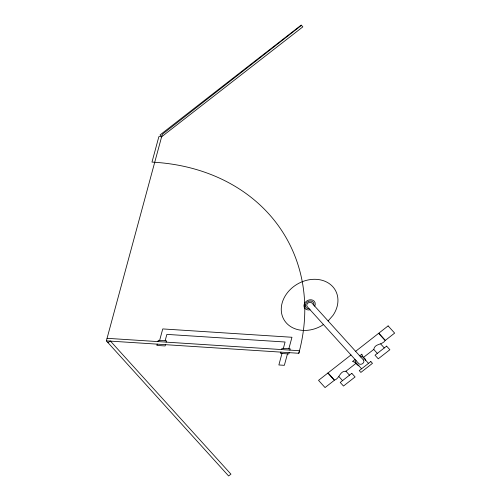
<?xml version="1.0" encoding="UTF-8"?>
<svg xmlns="http://www.w3.org/2000/svg" width="501" height="501" viewBox="0 0 501 501"><rect width="100%" height="100%" fill="white"/><g stroke="black" fill="none" stroke-linecap="round" stroke-linejoin="round"><path stroke-width="0.75" d="M350.976 354.965L328.049 372.919L334.568 380.121C339.684 378.437 339.759 370.765 345.928 371.228L355.973 363.363M365.755 360.332L364.972 358.678L363.501 357.395L373.759 349.441C374.673 343.354 382.369 345.17 385.125 340.548L378.606 333.34L355.616 351.339M107.947 342.703L110.289 340.912L230.948 474.159L228.606 475.95L106.362 340.862L162.299 134.312L301.458 25.388M157.226 344.143L156.882 345.421L165.13 345.953L165.474 344.675M157.915 341.594L158.26 340.317L166.507 340.849L166.163 342.127M159.637 340.404L162.744 328.925L291.958 337.267L288.852 348.746M165.136 340.761L166.864 334.386L285.082 342.014L283.353 348.389M280.942 352.128L280.598 353.405L288.845 353.938L289.19 352.66M281.631 349.579L281.975 348.301L290.223 348.834L289.879 350.111M281.969 353.493L278.863 364.972L284.361 365.329L287.468 353.844M106.362 340.862L298.809 353.28L299.504 350.731L107.057 338.313M313.726 305.04L313.789 304.846A4.44 3.613 -29.8 0 0 310.332 301.026A4.44 3.613 -29.8 0 0 305.41 304.877A4.44 3.613 -29.8 0 0 308.873 308.697L309.086 308.672M328.124 320.959L332.977 315.398A29.609 24.104 -29.8 0 0 316.676 279.364A29.609 24.104 -29.8 0 0 281.387 311.772A29.609 24.104 -29.8 0 0 321.824 325.637L323.395 324.485M355.084 359.505L352.591 361.453L352.998 361.578A10.909 8.88 -29.8 0 1 355.904 363.294L357.157 364.803L358.935 365.855M359.718 355.873L361.897 354.163L361.991 354.589A10.584 8.617 -29.8 0 0 363.501 357.395M356.123 360.651L355.015 361.522L361.584 368.786M360.764 357.025L361.929 356.111L368.504 363.369M161.635 136.773L302.817 26.885L301.233 25.05L160.051 134.932L161.635 136.773L158.886 136.591L151.978 162.105L154.728 162.28A207.251 168.724 -29.8 0 1 298.809 353.28M380.722 343.993L384.286 347.938M373.759 349.441L377.328 353.387M345.928 371.228L349.498 375.168M338.97 376.671L342.54 380.616M310.106 309.8A5.924 4.822 -29.8 0 1 303.95 305.328A5.924 4.822 -29.8 0 1 311.058 299.767A5.924 4.822 -29.8 0 1 314.741 306.167M327.817 373.101L318.536 380.359L325.055 387.567L334.336 380.303L327.817 373.101M388.118 325.9L378.837 333.159L385.357 340.367L394.638 333.102L388.118 325.9M351.815 373.351L340.223 382.432L343.479 386.033L355.077 376.959L351.815 373.351M386.609 346.122L375.011 355.203L378.268 358.804L389.866 349.723L386.609 346.122M370.84 361.54L359.248 370.615L360.877 372.418L372.468 363.344L370.84 361.54M363.388 359.925L311.923 303.049A2.962 2.411 -29.8 0 0 307.971 303.061A2.962 2.411 -29.8 0 0 307.282 306.681L358.747 363.557A2.962 2.411 -29.8 0 0 362.699 363.538A2.962 2.411 -29.8 0 0 363.388 359.925"/></g></svg>
